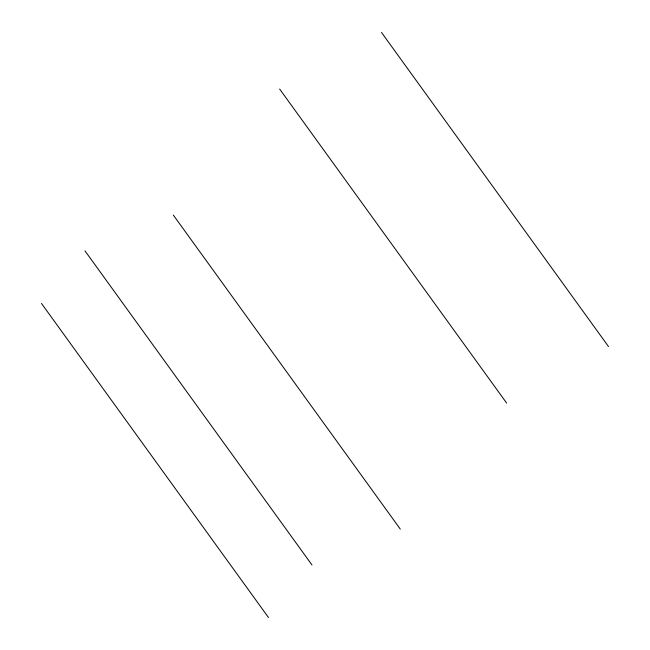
<?xml version="1.0" encoding="UTF-8"?>
<svg xmlns="http://www.w3.org/2000/svg" width="650" height="650" viewBox="0 0 650 650"><rect width="100%" height="100%" fill="white"/><g stroke="black" fill="none" stroke-linecap="round" stroke-linejoin="round"><path stroke-width="0.97" d="M381.526 32.5L608.506 346.548M279.654 89.034L506.634 403.081M173.331 215.085L400.311 529.133M85.004 250.916L311.984 564.964M41.494 303.452L268.474 617.5"/></g></svg>
